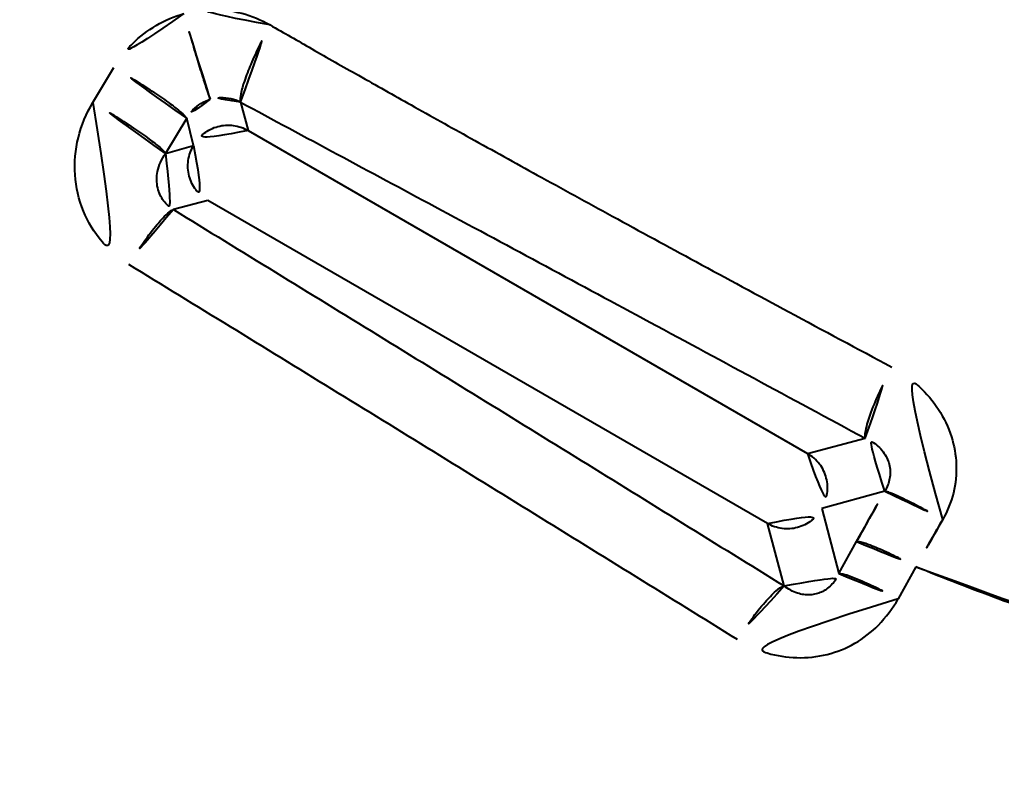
# Model space of a CAD drawing. Extents: x 16296660632 to 16296668616, y -37409619871 to -37409616241.
# Drawn here: x 16296666353 to 16296666413.9, y -37409617585.5 to -37409617538.4 of the extents above; entities that cross this region are included whole.
import ezdxf

# ---------------------------------------------------------------- set-up
doc = ezdxf.new("R2010")
doc.units = 0
doc.header["$LTSCALE"] = 10
doc.header["$MEASUREMENT"] = 0
doc.header["$PDMODE"] = 3
doc.header["$PDSIZE"] = -10
doc.layers.get('0').update_dxf_attribs({"linetype": 'CONTINUOUS'})
doc.layers.get('DEFPOINTS').update_dxf_attribs({"linetype": 'CONTINUOUS'})
doc.styles.get("Standard").update_dxf_attribs({"font": 'SYMBOL'})
doc.dimstyles.new('100hyun', dxfattribs={"dimtxt": 30, "dimasz": 20, "dimexe": 2, "dimexo": 10, "dimgap": 10, "dimtad": 1, "dimdec": 0, "dimrnd": 5, "dimtxsty": 'Standard', "dimcen": 2.5, "dimclrd": 5, "dimclre": 5, "dimadec": 0, "dimazin": 0, "dimtfac": 1, "dimtdec": 0, "dimtmove": 0, "dimatfit": 3, "dimfxl": 1.25, "dimlwd": 15, "dimlwe": 15, "dimarcsym": 0})

# ---------------------------------------------------------------- blocks, each defined once
blk = doc.blocks.new('*D15')
at = {"color": 5, "lineweight": 15, "transparency": 16777216}
for p, q in [((16296666322.53291, -37409617342.59803), (16296666754.99883, -37409617342.59803)), ((16296666752.99883, -37409617362.59803), (16296666752.99883, -37409618127.84608)), ((16296666742.99883, -37409618147.84608), (16296666750.99883, -37409618147.84608))]:
    blk.add_line(p, q, dxfattribs=at)
at = {"color": 5, "transparency": 16777216}
for points in [[(16296666749.6655, -37409617362.59803), (16296666756.33216, -37409617362.59803), (16296666752.99883, -37409617342.59803)], [(16296666749.6655, -37409618127.84608), (16296666756.33216, -37409618127.84608), (16296666752.99883, -37409618147.84608)]]:
    blk.add_solid(points, dxfattribs=at)
at = {"layer": 'DEFPOINTS', "color": 0, "transparency": 16777216}
for p in [(16296666312.53291, -37409617342.59803), (16296666752.99883, -37409618147.84608), (16296666752.99883, -37409618147.84608)]:
    blk.add_point(p, dxfattribs=at)
at = {"color": 0, "lineweight": 0, "transparency": 16777216, "insert": (16296666723.12759, -37409617745.22206), "char_height": 30, "attachment_point": 5, "rotation": 90}
blk.add_mtext('{\\f나눔고딕|b0|i0|c129|p50;805 이상}', dxfattribs=at)

msp = doc.modelspace()

# ---------------------------------------------------------------- linework, layer by layer
at = {"linetype": 'Continuous'}
for p, q in [((16296666357.524179, -37409617543.539871), (16296666358.8318, -37409617541.36158)), ((16296666366.692711, -37409617543.512428), (16296666367.1646, -37409617545.273529)), ((16296666363.357229, -37409617544.51693), (16296666362.04718, -37409617546.700256)), ((16296666363.78249, -37409617546.207649), (16296666363.357229, -37409617544.51693)), ((16296666367.1646, -37409617545.273529), (16296666401.871401, -37409617565.311508)), ((16296666362.04718, -37409617546.700256), (16296666363.78249, -37409617546.207649)), ((16296666364.6646, -37409617549.603653), (16296666362.52639, -37409617550.176537)), ((16296666399.371401, -37409617569.641632), (16296666364.6646, -37409617549.603653)), ((16296666401.871401, -37409617565.311508), (16296666405.43795, -37409617564.355881)), ((16296666406.657869, -37409617567.633614), (16296666402.75351, -37409617568.707512)), ((16296666402.75351, -37409617568.707512), (16296666403.809719, -37409617572.75296)), ((16296666400.40984, -37409617573.517548), (16296666399.371401, -37409617569.641632)), ((16296666403.809719, -37409617572.75296), (16296666404.909321, -37409617570.76506)), ((16296666408.584101, -37409617572.331146), (16296666407.486851, -37409617574.314743))]:
    msp.add_line(p, q, dxfattribs=at)
for points, start_tangent, end_tangent in [([(16296666363.179079, -37409617538.022369), (16296666361.46913, -37409617538.75576), (16296666359.98756, -37409617539.891457), (16296666358.83182, -37409617541.361603)], (-0.961070722, -0.276302492), (-0.515058676, -0.857154922)), ([(16296666368.52425, -37409617538.728508), (16296666366.773199, -37409617538.001228), (16296666364.97509, -37409617537.770012), (16296666363.17907, -37409617538.022369)], (-0.861482689, 0.507786941), (-0.963628408, -0.267245751)), ([(16296666364.816071, -37409617543.337097), (16296666364.624189, -37409617542.810051), (16296666364.33654, -37409617541.926231), (16296666363.97851, -37409617540.76384), (16296666363.58119, -37409617539.423828), (16296666363.179079, -37409617538.022369)], (-0.384771352, 0.923011921), (-0.271613679, 0.962406364)), ([(16296666368.524229, -37409617538.728493), (16296666371.10697, -37409617540.203598), (16296666374.00946, -37409617541.849693), (16296666377.2784, -37409617543.689102), (16296666380.960199, -37409617545.743027), (16296666385.102461, -37409617548.033737), (16296666389.747919, -37409617550.580757), (16296666394.93668, -37409617553.403122), (16296666400.705021, -37409617556.517563), (16296666407.089161, -37409617559.940727)], (0.872365219, -0.488854707), (0.88245881, -0.470389677)), ([(16296666366.692699, -37409617543.512459), (16296666366.712151, -37409617543.014938), (16296666366.930361, -37409617542.212486), (16296666367.328779, -37409617541.171852), (16296666367.87483, -37409617539.978043), (16296666368.52425, -37409617538.728508)], (-0.242991132, 0.97002851), (0.482044734, 0.876146606)), ([(16296666363.35725, -37409617544.516953), (16296666363.012991, -37409617544.15464), (16296666362.33876, -37409617543.621193), (16296666361.36451, -37409617542.939163), (16296666360.15822, -37409617542.160637), (16296666358.8318, -37409617541.36158)], (-0.514522476, 0.857476893), (-0.86426596, 0.503035138)), ([(16296666357.524179, -37409617543.539871), (16296666356.634399, -37409617545.7164), (16296666356.43218, -37409617548.026733), (16296666356.94346, -37409617550.266838), (16296666358.106951, -37409617552.171593), (16296666359.75835, -37409617553.579872)], (-0.507411534, -0.861703856), (0.852311479, -0.523034552)), ([(16296666364.81608, -37409617543.337082), (16296666364.241711, -37409617543.596207), (16296666363.744011, -37409617543.99752), (16296666363.357229, -37409617544.516937)], (-0.956790277, -0.290778895), (-0.492476865, -0.870325535)), ([(16296666366.692711, -37409617543.512428), (16296666366.098351, -37409617543.288071), (16296666365.458269, -37409617543.228317), (16296666364.81608, -37409617543.337082)], (-0.879335799, 0.476202218), (-0.956753506, -0.29089986)), ([(16296666366.692711, -37409617543.512428), (16296666378.750151, -37409617549.988403), (16296666391.659031, -37409617556.924927), (16296666405.43795, -37409617564.355881)], (0.880242685, -0.474523778), (0.879937263, -0.475089899)), ([(16296666362.047131, -37409617546.700378), (16296666361.70372, -37409617546.336563), (16296666361.03019, -37409617545.801773), (16296666360.05649, -37409617545.118599), (16296666358.850531, -37409617544.339279), (16296666357.524179, -37409617543.539871)], (-0.509972021, 0.860190989), (-0.864241052, 0.503077931)), ([(16296666367.164671, -37409617545.273567), (16296666366.245701, -37409617544.960037), (16296666365.290819, -37409617545.02256), (16296666364.435659, -37409617545.447456), (16296666363.78261, -37409617546.207321)], (-0.866017807, 0.500013157), (-0.487005736, -0.873398771)), ([(16296666363.782619, -37409617546.207817), (16296666363.45381, -37409617547.131538), (16296666363.50773, -37409617548.096397), (16296666363.93177, -37409617548.962128), (16296666364.6646, -37409617549.603653)], (-0.51286549, -0.85846898), (0.866025404, -0.5)), ([(16296666362.04718, -37409617546.700256), (16296666361.733431, -37409617547.248207), (16296666361.55295, -37409617547.805908), (16296666361.49855, -37409617548.341087), (16296666361.55407, -37409617548.830559), (16296666361.702169, -37409617549.265831), (16296666361.925409, -37409617549.637497), (16296666362.20437, -37409617549.940079), (16296666362.526449, -37409617550.176567)], (-0.581919082, -0.813246692), (0.85714641, -0.515072842)), ([(16296666362.525961, -37409617550.176743), (16296666362.072109, -37409617550.506866), (16296666361.423889, -37409617551.223244), (16296666360.62413, -37409617552.282593), (16296666359.75835, -37409617553.579819)], (-0.943054869, -0.33263721), (-0.534279275, -0.845308025)), ([(16296666362.52639, -37409617550.176537), (16296666375.18852, -37409617557.946503), (16296666387.816759, -37409617565.727097), (16296666400.40984, -37409617573.517548)], (0.852793406, -0.522248414), (0.849945741, -0.526870228)), ([(16296666397.523001, -37409617576.843689), (16296666384.953409, -37409617569.068192), (16296666372.364731, -37409617561.313347), (16296666359.758341, -37409617553.579826)], (-0.84990906, 0.526929397), (-0.852840405, 0.522171661)), ([(16296666405.43792, -37409617564.355873), (16296666405.484949, -37409617563.74865), (16296666405.79451, -37409617562.74955), (16296666406.348339, -37409617561.429314), (16296666407.08914, -37409617559.94075)], (-0.232210188, 0.97266563), (0.470660336, 0.882314484)), ([(16296666410.252199, -37409617569.388672), (16296666410.90926, -37409617567.755989), (16296666411.08812, -37409617565.987427), (16296666410.78894, -37409617564.259102), (16296666409.981661, -37409617562.564377), (16296666408.784479, -37409617561.146606), (16296666407.08917, -37409617559.940742)], (0.496483859, 0.868045954), (-0.883445785, 0.468533398)), ([(16296666406.65786, -37409617567.633614), (16296666406.84614, -37409617567.253647), (16296666406.95746, -37409617566.861603), (16296666406.99271, -37409617566.464699), (16296666406.95171, -37409617566.069206), (16296666406.83202, -37409617565.678932), (16296666406.626249, -37409617565.298714), (16296666406.32723, -37409617564.939217), (16296666405.931101, -37409617564.618896), (16296666405.43791, -37409617564.355873)], (0.522663879, 0.852538837), (-0.921806163, 0.387651128)), ([(16296666401.871401, -37409617565.311508), (16296666402.60808, -37409617565.958061), (16296666403.030371, -37409617566.826851), (16296666403.081301, -37409617567.789726), (16296666402.75338, -37409617568.707336)], (0.866025404, -0.5), (-0.512865786, -0.858468803)), ([(16296666404.909321, -37409617570.76506), (16296666405.488741, -37409617569.721024), (16296666406.07163, -37409617568.677132), (16296666406.657869, -37409617567.633614)], (0.484127382, 0.87499753), (0.490930092, 0.87119897)), ([(16296666406.65778, -37409617567.633621), (16296666406.832251, -37409617567.684517), (16296666407.103251, -37409617567.790558), (16296666407.47094, -37409617567.95359), (16296666407.92555, -37409617568.169861), (16296666408.453011, -37409617568.433113), (16296666409.03195, -37409617568.732292), (16296666410.252211, -37409617569.388657)], (0.982092209, -0.188400882), (0.876174829, -0.481993433)), ([(16296666399.37133, -37409617569.641586), (16296666400.2903, -37409617569.955116), (16296666401.24518, -37409617569.892601), (16296666402.10034, -37409617569.467697), (16296666402.753389, -37409617568.70784)], (0.866009946, -0.500026773), (0.487004605, 0.873399401)), ([(16296666410.252159, -37409617569.388634), (16296666409.5289, -37409617570.657043), (16296666408.58416, -37409617572.331093)], (-0.496995374, -0.86775319), (-0.489276071, -0.872128962)), ([(16296666404.909281, -37409617570.765068), (16296666405.095791, -37409617570.78743), (16296666405.37616, -37409617570.862961), (16296666405.75672, -37409617570.996902), (16296666406.223511, -37409617571.185913), (16296666406.761999, -37409617571.424767), (16296666407.35043, -37409617571.703247), (16296666408.58411, -37409617572.331139)], (0.999788515, 0.020565135), (0.883649976, -0.468148181)), ([(16296666403.809719, -37409617572.752907), (16296666404.301781, -37409617572.857246), (16296666405.13258, -37409617573.174271), (16296666406.226509, -37409617573.674759), (16296666407.486851, -37409617574.314743)], (0.999684541, 0.025116116), (0.88383, -0.467808221)), ([(16296666408.584141, -37409617572.331093), (16296666413.68528, -37409617574.311333), (16296666418.88558, -37409617576.159302), (16296666424.18137, -37409617577.885201)], (0.926614232, -0.376013384), (0.954626914, -0.297804392)), ([(16296666400.409901, -37409617573.517578), (16296666400.819321, -37409617573.782791), (16296666401.235109, -37409617573.960709), (16296666401.64292, -37409617574.054153), (16296666402.03174, -37409617574.069008), (16296666402.392269, -37409617574.014519), (16296666402.72505, -37409617573.897926), (16296666403.03599, -37409617573.719116), (16296666403.327351, -37409617573.471237), (16296666403.590469, -37409617573.147743), (16296666403.809719, -37409617572.75296)], (0.792708295, -0.609601147), (0.409786446, 0.912181489)), ([(16296666400.40996, -37409617573.517593), (16296666399.916361, -37409617573.823212), (16296666399.23336, -37409617574.517227), (16296666398.40589, -37409617575.55825), (16296666397.52301, -37409617576.843697)], (-0.970641619, -0.240530347), (-0.541256998, -0.840857219)), ([(16296666407.48674, -37409617574.314682), (16296666406.263069, -37409617575.941811), (16296666404.795549, -37409617577.07312), (16296666403.087589, -37409617577.759018), (16296666401.19923, -37409617577.963074), (16296666399.369141, -37409617577.67411), (16296666397.523001, -37409617576.843689)], (-0.506611104, -0.862174686), (-0.859793337, 0.510642162))]:
    msp.add_spline(points, degree=3, dxfattribs=dict(at, start_tangent=start_tangent, end_tangent=end_tangent))

# ---------------------------------------------------------------- dimensions: what is measured, and where the dimension line sits
at = {"lineweight": 0}
dim = msp.add_linear_dim(base=(16296666752.998831, -37409618147.846077), p1=(16296666312.532909, -37409617342.59803), p2=(16296666752.998831, -37409618147.846077), angle=90, text='{\\f나눔고딕|b0|i0|c129|p50;805 이상}', dimstyle='100hyun', dxfattribs=at)
dim.commit()
dim.dimension.update_dxf_attribs({"geometry": '*D15', "text_midpoint": (16296666723.12759, -37409617745.222061)})

doc.saveas('drawing.dxf')
